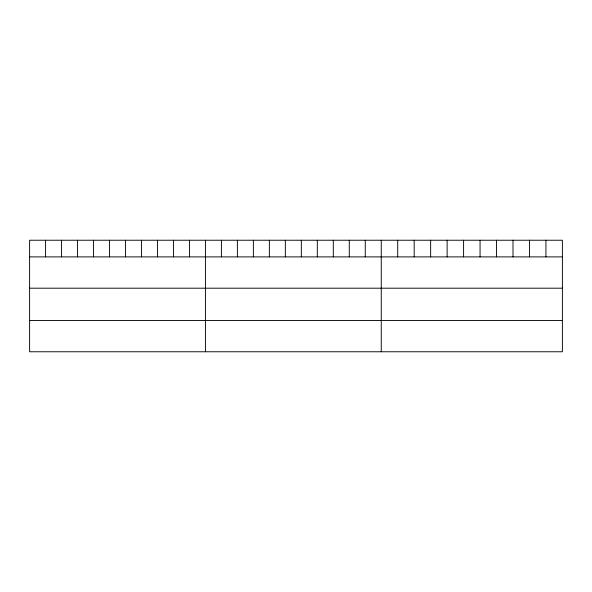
<?xml version="1.0" encoding="UTF-8"?>
<svg xmlns="http://www.w3.org/2000/svg" width="592" height="592" viewBox="0 0 592 592"><rect width="100%" height="100%" fill="white"/><g stroke="black" fill="none" stroke-linecap="round" stroke-linejoin="round"><path stroke-width="0.89" d="M562.4 256.891L562.4 351.766L29.6 351.766L29.6 240.234L562.4 240.234L562.4 256.891L29.6 256.891M29.6 288.2L562.4 288.2M29.6 320.457L562.4 320.457M545.935 240.234L545.935 256.891M529.463 240.234L529.463 256.891M512.998 240.234L512.998 256.891M496.525 240.234L496.525 256.891M480.06 240.234L480.06 256.891M463.588 240.234L463.588 256.891M447.123 240.234L447.123 256.891M430.65 240.234L430.65 256.891M414.185 240.234L414.185 256.891M397.713 240.234L397.713 256.891M381.248 240.234L381.248 351.766M365.264 240.234L365.264 256.891M349.28 240.234L349.28 256.891M333.296 240.234L333.296 256.891M317.312 240.234L317.312 256.891M301.328 240.234L301.328 256.891M285.344 240.234L285.344 256.891M269.36 240.234L269.36 256.891M253.376 240.234L253.376 256.891M237.392 240.234L237.392 256.891M221.408 240.234L221.408 256.891M205.424 240.234L205.424 351.766M189.44 240.234L189.44 256.891M173.456 240.234L173.456 256.891M157.472 240.234L157.472 256.891M141.488 240.234L141.488 256.891M125.504 240.234L125.504 256.891M109.52 240.234L109.52 256.891M93.536 240.234L93.536 256.891M77.552 240.234L77.552 256.891M61.568 240.234L61.568 256.891M45.584 240.234L45.584 256.891"/></g></svg>
